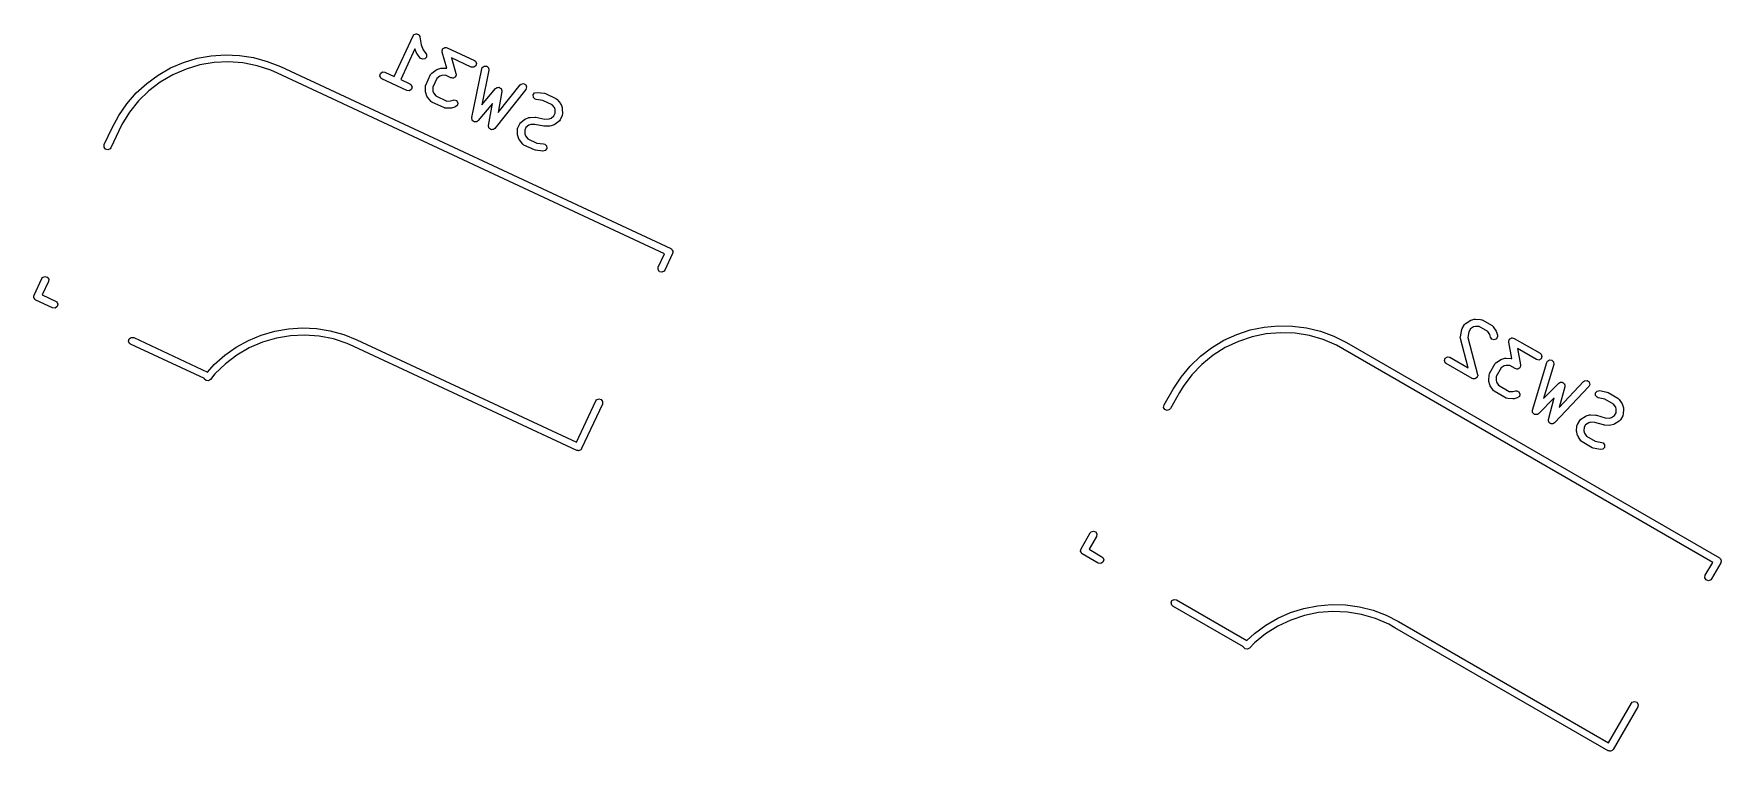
# Model space of a CAD drawing. Extents: x 46 to 264, y -122 to -26.
# Drawn here: x 95.46 to 130.28, y -120.06 to -105.25 of the extents above; entities that cross this region are included whole.
import ezdxf

# ---------------------------------------------------------------- set-up
doc = ezdxf.new("R2010")
doc.units = 0
doc.layers.add('BLACK', color=7, linetype='CONTINUOUS')

msp = doc.modelspace()

# ---------------------------------------------------------------- linework, layer by layer
at = {"layer": 'BLACK', "linetype": 'CONTINUOUS'}
for p, q in [((102.893, -106.13), (103.284, -105.291)), ((103.284, -105.291), (103.299, -105.27)), ((103.299, -105.27), (103.302, -105.268)), ((103.302, -105.268), (103.305, -105.265)), ((103.305, -105.265), (103.325, -105.258)), ((103.325, -105.258), (103.345, -105.248)), ((103.345, -105.248), (103.349, -105.25)), ((103.349, -105.25), (103.353, -105.248)), ((103.353, -105.248), (103.374, -105.256)), ((103.374, -105.256), (103.395, -105.262)), ((103.395, -105.262), (103.397, -105.265)), ((103.397, -105.265), (103.401, -105.267)), ((103.401, -105.267), (103.412, -105.286)), ((103.412, -105.286), (103.424, -105.304)), ((103.424, -105.304), (103.424, -105.308)), ((103.424, -105.308), (103.426, -105.312)), ((103.426, -105.312), (103.451, -105.474)), ((103.451, -105.474), (103.49, -105.582)), ((98.2784, -105.955), (98.5479, -105.84)), ((98.5479, -105.84), (98.8287, -105.755)), ((98.8287, -105.755), (99.1172, -105.702)), ((99.1776, -105.842), (98.8836, -105.892)), ((99.1172, -105.702), (99.4097, -105.682)), ((99.4755, -105.828), (99.1776, -105.842)), ((99.4097, -105.682), (99.7027, -105.695)), ((99.7729, -105.85), (99.4755, -105.828)), ((99.7027, -105.695), (99.9924, -105.741)), ((100.065, -105.908), (99.7729, -105.85)), ((99.9924, -105.741), (100.275, -105.818)), ((100.275, -105.818), (100.547, -105.927)), ((103.323, -105.562), (103.029, -106.193)), ((103.353, -105.645), (103.323, -105.562)), ((103.354, -105.646), (103.353, -105.645)), ((103.365, -105.666), (103.354, -105.646)), ((103.431, -105.749), (103.365, -105.666)), ((103.475, -105.776), (103.431, -105.749)), ((103.526, -105.769), (103.475, -105.776)), ((103.49, -105.582), (103.549, -105.656)), ((103.56, -105.73), (103.526, -105.769)), ((103.549, -105.656), (103.561, -105.679)), ((103.561, -105.679), (103.56, -105.73)), ((103.881, -105.6), (103.889, -105.581)), ((103.882, -105.608), (103.881, -105.6)), ((103.881, -105.611), (103.882, -105.608)), ((103.883, -105.615), (103.881, -105.611)), ((103.884, -105.626), (103.883, -105.615)), ((103.98, -105.958), (103.884, -105.626)), ((103.889, -105.581), (103.894, -105.562)), ((103.894, -105.562), (103.899, -105.558)), ((103.899, -105.558), (103.902, -105.553)), ((103.902, -105.553), (103.92, -105.544)), ((103.92, -105.544), (103.936, -105.532)), ((103.936, -105.532), (103.942, -105.533)), ((103.942, -105.533), (103.948, -105.53)), ((103.948, -105.53), (103.967, -105.535)), ((103.967, -105.535), (103.988, -105.537)), ((103.988, -105.537), (104.549, -105.799)), ((104.485, -105.935), (104.074, -105.743)), ((104.074, -105.743), (104.169, -106.07)), ((104.549, -105.799), (104.57, -105.814)), ((104.57, -105.814), (104.592, -105.86)), ((104.592, -105.86), (104.578, -105.91)), ((97.7865, -106.273), (98.0236, -106.1)), ((98.0236, -106.1), (98.2784, -105.955)), ((98.3242, -106.095), (98.0669, -106.246)), ((98.5977, -105.977), (98.3242, -106.095)), ((98.8836, -105.892), (98.5977, -105.977)), ((100.349, -106), (100.065, -105.908)), ((100.484, -106.063), (100.349, -106)), ((108.473, -109.788), (100.484, -106.063)), ((100.484, -106.063), (100.484, -106.063)), ((100.547, -105.927), (100.547, -105.927)), ((100.547, -105.927), (108.605, -109.684)), ((100.547, -105.927), (100.547, -105.927)), ((102.595, -106.115), (102.609, -106.066)), ((102.617, -106.162), (102.595, -106.115)), ((102.609, -106.066), (102.651, -106.036)), ((102.638, -106.177), (102.617, -106.162)), ((103.156, -106.418), (102.638, -106.177)), ((102.651, -106.036), (102.702, -106.041)), ((102.702, -106.041), (102.893, -106.13)), ((103.029, -106.193), (103.22, -106.282)), ((103.546, -106.307), (103.646, -106.091)), ((103.646, -106.091), (103.661, -106.07)), ((103.661, -106.07), (103.665, -106.068)), ((103.665, -106.068), (103.668, -106.064)), ((103.668, -106.064), (103.751, -105.998)), ((103.775, -106.171), (103.689, -106.354)), ((103.751, -105.998), (103.771, -105.987)), ((103.771, -105.987), (103.772, -105.986)), ((103.772, -105.986), (103.835, -105.963)), ((103.835, -106.123), (103.775, -106.171)), ((103.835, -105.963), (103.857, -105.959)), ((103.875, -106.108), (103.835, -106.123)), ((103.857, -105.959), (103.859, -105.959)), ((103.859, -105.959), (103.965, -105.956)), ((103.952, -106.106), (103.875, -106.108)), ((104.065, -106.159), (103.952, -106.106)), ((103.965, -105.956), (103.98, -105.958)), ((104.085, -106.161), (104.065, -106.159)), ((104.105, -106.166), (104.085, -106.161)), ((104.11, -106.163), (104.105, -106.166)), ((104.116, -106.164), (104.11, -106.163)), ((104.133, -106.152), (104.116, -106.164)), ((104.151, -106.143), (104.133, -106.152)), ((104.153, -106.138), (104.151, -106.143)), ((104.158, -106.134), (104.153, -106.138)), ((104.164, -106.115), (104.158, -106.134)), ((104.172, -106.096), (104.164, -106.115)), ((104.169, -106.07), (104.17, -106.081)), ((104.17, -106.081), (104.172, -106.085)), ((104.172, -106.085), (104.171, -106.088)), ((104.171, -106.088), (104.172, -106.096)), ((104.536, -105.939), (104.485, -105.935)), ((104.496, -106.979), (104.702, -105.972)), ((104.578, -105.91), (104.536, -105.939)), ((104.702, -105.972), (104.712, -105.948)), ((104.849, -106.002), (104.702, -106.718)), ((104.712, -105.948), (104.752, -105.916)), ((104.752, -105.916), (104.803, -105.918)), ((104.803, -105.918), (104.842, -105.952)), ((104.842, -105.952), (104.849, -106.002)), ((97.3777, -106.692), (97.5703, -106.471)), ((97.5703, -106.471), (97.7865, -106.273)), ((97.8297, -106.427), (97.616, -106.635)), ((98.0669, -106.246), (97.8297, -106.427)), ((103.207, -106.423), (103.156, -106.418)), ((103.249, -106.393), (103.207, -106.423)), ((103.22, -106.282), (103.241, -106.297)), ((103.241, -106.297), (103.263, -106.344)), ((103.263, -106.344), (103.249, -106.393)), ((103.539, -106.341), (103.543, -106.315)), ((103.542, -106.447), (103.539, -106.341)), ((103.542, -106.449), (103.542, -106.447)), ((103.546, -106.471), (103.542, -106.449)), ((103.543, -106.315), (103.545, -106.311)), ((103.545, -106.311), (103.546, -106.307)), ((103.569, -106.534), (103.546, -106.471)), ((103.57, -106.535), (103.569, -106.534)), ((103.581, -106.555), (103.57, -106.535)), ((103.647, -106.638), (103.581, -106.555)), ((103.689, -106.354), (103.691, -106.431)), ((103.691, -106.431), (103.706, -106.471)), ((103.706, -106.471), (103.754, -106.531)), ((103.754, -106.531), (103.98, -106.637)), ((104.702, -106.718), (104.986, -106.379)), ((105.611, -106.396), (104.973, -107.202)), ((104.986, -106.379), (105.006, -106.362)), ((105.006, -106.362), (105.013, -106.361)), ((105.013, -106.361), (105.018, -106.357)), ((105.018, -106.357), (105.037, -106.357)), ((105.037, -106.357), (105.056, -106.353)), ((105.04, -106.876), (105.494, -106.303)), ((105.117, -106.44), (105.04, -106.876)), ((105.056, -106.353), (105.062, -106.357)), ((105.062, -106.357), (105.069, -106.357)), ((105.069, -106.357), (105.084, -106.369)), ((105.084, -106.369), (105.101, -106.379)), ((105.101, -106.379), (105.103, -106.386)), ((105.103, -106.386), (105.108, -106.39)), ((105.108, -106.39), (105.112, -106.409)), ((105.112, -106.409), (105.118, -106.427)), ((105.118, -106.427), (105.116, -106.434)), ((105.116, -106.434), (105.117, -106.44)), ((105.494, -106.303), (105.513, -106.286)), ((105.513, -106.286), (105.564, -106.275)), ((105.564, -106.275), (105.609, -106.3)), ((105.609, -106.3), (105.628, -106.347)), ((105.628, -106.347), (105.611, -106.396)), ((105.763, -106.512), (105.793, -106.471)), ((105.766, -106.563), (105.763, -106.512)), ((105.801, -106.601), (105.766, -106.563)), ((105.793, -106.471), (105.843, -106.459)), ((105.843, -106.459), (105.993, -106.476)), ((105.993, -106.476), (106.014, -106.483)), ((106.014, -106.483), (106.016, -106.483)), ((106.016, -106.483), (106.232, -106.583)), ((97.211, -106.934), (97.3777, -106.692)), ((97.429, -106.867), (97.2713, -107.12)), ((97.616, -106.635), (97.429, -106.867)), ((103.651, -106.641), (103.647, -106.638)), ((103.653, -106.645), (103.651, -106.641)), ((103.674, -106.66), (103.653, -106.645)), ((103.933, -106.78), (103.674, -106.66)), ((103.938, -106.781), (103.933, -106.78)), ((103.941, -106.784), (103.938, -106.781)), ((103.967, -106.787), (103.941, -106.784)), ((104.073, -106.785), (103.967, -106.787)), ((103.98, -106.637), (104.057, -106.635)), ((104.057, -106.635), (104.109, -106.616)), ((104.075, -106.784), (104.073, -106.785)), ((104.097, -106.78), (104.075, -106.784)), ((104.16, -106.757), (104.097, -106.78)), ((104.109, -106.616), (104.134, -106.612)), ((104.134, -106.612), (104.183, -106.629)), ((104.199, -106.724), (104.16, -106.757)), ((104.183, -106.629), (104.208, -106.674)), ((104.208, -106.674), (104.199, -106.724)), ((104.92, -106.691), (104.626, -107.042)), ((104.84, -107.142), (104.92, -106.691)), ((105.826, -106.608), (105.801, -106.601)), ((105.964, -106.624), (105.826, -106.608)), ((106.152, -106.712), (105.964, -106.624)), ((106.2, -106.772), (106.152, -106.712)), ((106.191, -106.943), (106.217, -106.889)), ((106.215, -106.812), (106.2, -106.772)), ((106.217, -106.889), (106.215, -106.812)), ((106.232, -106.583), (106.253, -106.598)), ((106.253, -106.598), (106.255, -106.602)), ((106.255, -106.602), (106.259, -106.605)), ((106.259, -106.605), (106.325, -106.688)), ((106.325, -106.688), (106.336, -106.708)), ((106.336, -106.708), (106.337, -106.709)), ((106.337, -106.709), (106.36, -106.772)), ((106.36, -106.772), (106.364, -106.795)), ((106.367, -106.902), (106.363, -106.928)), ((106.364, -106.795), (106.364, -106.796)), ((106.364, -106.796), (106.367, -106.902)), ((96.9113, -107.537), (97.0723, -107.192)), ((97.2083, -107.255), (97.0473, -107.601)), ((97.0723, -107.192), (97.211, -106.934)), ((97.0723, -107.192), (97.0723, -107.192)), ((97.2713, -107.12), (97.2083, -107.255)), ((97.2083, -107.255), (97.2083, -107.255)), ((104.494, -106.994), (104.497, -106.987)), ((104.5, -107.012), (104.494, -106.994)), ((104.497, -106.987), (104.496, -106.979)), ((104.503, -107.03), (104.5, -107.012)), ((104.509, -107.035), (104.503, -107.03)), ((104.512, -107.043), (104.509, -107.035)), ((104.528, -107.052), (104.512, -107.043)), ((104.541, -107.064), (104.528, -107.052)), ((104.549, -107.064), (104.541, -107.064)), ((104.556, -107.068), (104.549, -107.064)), ((104.574, -107.065), (104.556, -107.068)), ((104.593, -107.065), (104.574, -107.065)), ((104.599, -107.061), (104.593, -107.065)), ((104.607, -107.059), (104.599, -107.061)), ((104.626, -107.042), (104.607, -107.059)), ((104.839, -107.157), (104.842, -107.15)), ((104.846, -107.174), (104.839, -107.157)), ((104.842, -107.15), (104.84, -107.142)), ((104.849, -107.193), (104.846, -107.174)), ((104.855, -107.198), (104.849, -107.193)), ((104.858, -107.205), (104.855, -107.198)), ((104.874, -107.214), (104.858, -107.205)), ((104.888, -107.226), (104.874, -107.214)), ((104.896, -107.226), (104.888, -107.226)), ((104.903, -107.229), (104.896, -107.226)), ((104.921, -107.226), (104.903, -107.229)), ((104.94, -107.226), (104.921, -107.226)), ((104.946, -107.221), (104.94, -107.226)), ((104.954, -107.219), (104.946, -107.221)), ((104.973, -107.202), (104.954, -107.219)), ((105.438, -107.226), (105.441, -107.2)), ((105.441, -107.333), (105.438, -107.226)), ((105.441, -107.2), (105.444, -107.197)), ((105.444, -107.197), (105.445, -107.192)), ((105.445, -107.192), (105.485, -107.106)), ((105.485, -107.106), (105.5, -107.085)), ((105.5, -107.085), (105.504, -107.083)), ((105.504, -107.083), (105.506, -107.079)), ((105.506, -107.079), (105.59, -107.013)), ((105.613, -107.186), (105.588, -107.24)), ((105.588, -107.24), (105.59, -107.316)), ((105.59, -107.013), (105.609, -107.002)), ((105.609, -107.002), (105.611, -107.001)), ((105.611, -107.001), (105.674, -106.978)), ((105.673, -107.138), (105.613, -107.186)), ((105.714, -107.123), (105.673, -107.138)), ((105.674, -106.978), (105.696, -106.974)), ((105.696, -106.974), (105.698, -106.974)), ((105.698, -106.974), (105.804, -106.971)), ((105.8, -107.121), (105.714, -107.123)), ((105.984, -107.157), (105.8, -107.121)), ((105.804, -106.971), (105.817, -106.973)), ((105.817, -106.973), (105.82, -106.972)), ((105.82, -106.972), (106.005, -107.008)), ((105.988, -107.156), (105.984, -107.157)), ((106.001, -107.158), (105.988, -107.156)), ((106.107, -107.155), (106.001, -107.158)), ((106.005, -107.008), (106.091, -107.005)), ((106.091, -107.005), (106.131, -106.991)), ((106.109, -107.154), (106.107, -107.155)), ((106.131, -107.151), (106.109, -107.154)), ((106.131, -106.991), (106.191, -106.943)), ((106.194, -107.128), (106.131, -107.151)), ((106.195, -107.126), (106.194, -107.128)), ((106.215, -107.116), (106.195, -107.126)), ((106.299, -107.05), (106.215, -107.116)), ((106.301, -107.046), (106.299, -107.05)), ((106.305, -107.044), (106.301, -107.046)), ((106.32, -107.023), (106.305, -107.044)), ((106.36, -106.936), (106.32, -107.023)), ((106.363, -106.928), (106.36, -106.932)), ((106.36, -106.932), (106.36, -106.936)), ((96.9068, -107.588), (96.9113, -107.537)), ((96.9363, -107.63), (96.9068, -107.588)), ((97.0473, -107.601), (97.0323, -107.622)), ((105.441, -107.334), (105.441, -107.333)), ((105.445, -107.356), (105.441, -107.334)), ((105.468, -107.419), (105.445, -107.356)), ((105.469, -107.421), (105.468, -107.419)), ((105.48, -107.44), (105.469, -107.421)), ((105.546, -107.524), (105.48, -107.44)), ((105.55, -107.526), (105.546, -107.524)), ((105.552, -107.53), (105.55, -107.526)), ((105.573, -107.545), (105.552, -107.53)), ((105.789, -107.646), (105.573, -107.545)), ((105.59, -107.316), (105.605, -107.357)), ((105.605, -107.357), (105.652, -107.417)), ((105.652, -107.417), (105.841, -107.505)), ((105.841, -107.505), (105.979, -107.521)), ((105.979, -107.521), (106.004, -107.528)), ((106.004, -107.528), (106.039, -107.565)), ((106.039, -107.565), (106.042, -107.616)), ((96.9858, -107.644), (96.9363, -107.63)), ((97.0323, -107.622), (96.9858, -107.644)), ((105.79, -107.646), (105.789, -107.646)), ((105.812, -107.652), (105.79, -107.646)), ((105.962, -107.67), (105.812, -107.652)), ((106.011, -107.658), (105.962, -107.67)), ((106.042, -107.616), (106.011, -107.658)), ((108.605, -109.684), (108.613, -109.69)), ((108.613, -109.69), (108.616, -109.691)), ((108.616, -109.691), (108.618, -109.693)), ((108.618, -109.693), (108.626, -109.699)), ((108.626, -109.699), (108.634, -109.717)), ((108.344, -110.066), (108.473, -109.788)), ((108.641, -109.784), (108.48, -110.129)), ((108.634, -109.717), (108.645, -109.733)), ((108.643, -109.764), (108.641, -109.784)), ((108.648, -109.746), (108.643, -109.764)), ((108.645, -109.733), (108.645, -109.739)), ((108.645, -109.739), (108.648, -109.746)), ((95.4622, -110.645), (95.6232, -110.3)), ((95.6232, -110.3), (95.6381, -110.278)), ((95.7591, -110.363), (95.6298, -110.64)), ((95.6381, -110.278), (95.6846, -110.257)), ((95.6846, -110.257), (95.7342, -110.27)), ((95.7342, -110.27), (95.7636, -110.312)), ((95.7636, -110.312), (95.7591, -110.363)), ((108.339, -110.117), (108.344, -110.066)), ((108.369, -110.159), (108.339, -110.117)), ((108.418, -110.172), (108.369, -110.159)), ((108.465, -110.15), (108.418, -110.172)), ((108.48, -110.129), (108.465, -110.15)), ((95.4554, -110.683), (95.4605, -110.664)), ((95.4583, -110.689), (95.4554, -110.683)), ((95.4577, -110.696), (95.4583, -110.689)), ((95.4689, -110.712), (95.4577, -110.696)), ((95.4605, -110.664), (95.4622, -110.645)), ((95.4771, -110.73), (95.4689, -110.712)), ((95.4852, -110.735), (95.4771, -110.73)), ((95.4871, -110.738), (95.4852, -110.735)), ((95.4903, -110.739), (95.4871, -110.738)), ((95.4984, -110.745), (95.4903, -110.739)), ((95.8437, -110.906), (95.4984, -110.745)), ((95.6298, -110.64), (95.9071, -110.77)), ((95.8948, -110.91), (95.8437, -110.906)), ((95.9369, -110.881), (95.8948, -110.91)), ((95.9071, -110.77), (95.9285, -110.785)), ((95.9285, -110.785), (95.9501, -110.831)), ((95.9501, -110.831), (95.9369, -110.881)), ((100.152, -111.468), (100.429, -111.388)), ((100.429, -111.388), (100.714, -111.338)), ((100.714, -111.338), (101.002, -111.321)), ((101.002, -111.321), (101.291, -111.335)), ((101.291, -111.335), (101.576, -111.381)), ((101.576, -111.381), (101.854, -111.458)), ((120.283, -111.454), (120.562, -111.362)), ((120.562, -111.362), (120.849, -111.302)), ((120.891, -111.443), (120.599, -111.503)), ((120.849, -111.302), (121.141, -111.275)), ((121.189, -111.419), (120.891, -111.443)), ((121.141, -111.275), (121.434, -111.281)), ((121.487, -111.431), (121.189, -111.419)), ((121.434, -111.281), (121.725, -111.319)), ((121.781, -111.479), (121.487, -111.431)), ((121.725, -111.319), (122.009, -111.389)), ((122.009, -111.389), (122.284, -111.491)), ((124.898, -111.503), (124.928, -111.356)), ((124.928, -111.356), (124.936, -111.335)), ((124.936, -111.335), (124.937, -111.333)), ((124.937, -111.333), (124.984, -111.251)), ((124.984, -111.251), (125.001, -111.231)), ((125.001, -111.231), (125.005, -111.23)), ((125.005, -111.23), (125.008, -111.226)), ((125.008, -111.226), (125.097, -111.167)), ((125.073, -111.398), (125.049, -111.516)), ((125.105, -111.341), (125.073, -111.398)), ((125.097, -111.167), (125.117, -111.158)), ((125.169, -111.299), (125.105, -111.341)), ((125.117, -111.158), (125.119, -111.157)), ((125.119, -111.157), (125.184, -111.14)), ((125.211, -111.288), (125.169, -111.299)), ((125.184, -111.14), (125.206, -111.138)), ((125.206, -111.138), (125.208, -111.138)), ((125.208, -111.138), (125.314, -111.144)), ((125.287, -111.293), (125.211, -111.288)), ((125.463, -111.394), (125.287, -111.293)), ((125.314, -111.144), (125.339, -111.15)), ((125.339, -111.15), (125.343, -111.153)), ((125.343, -111.153), (125.347, -111.154)), ((125.347, -111.154), (125.553, -111.273)), ((125.505, -111.458), (125.463, -111.394)), ((125.553, -111.273), (125.573, -111.29)), ((125.573, -111.29), (125.575, -111.294)), ((125.575, -111.294), (125.578, -111.297)), ((125.578, -111.297), (125.637, -111.385)), ((125.637, -111.385), (125.646, -111.406)), ((125.646, -111.406), (125.647, -111.407)), ((125.647, -111.407), (125.664, -111.472)), ((97.4121, -111.596), (97.4254, -111.546)), ((97.4338, -111.642), (97.4121, -111.596)), ((97.4254, -111.546), (97.4674, -111.517)), ((97.4552, -111.657), (97.4338, -111.642)), ((98.9784, -112.367), (97.4552, -111.657)), ((97.4674, -111.517), (97.5185, -111.521)), ((97.5185, -111.521), (99.0389, -112.23)), ((99.396, -111.884), (99.6321, -111.717)), ((99.6321, -111.717), (99.8852, -111.578)), ((99.9036, -111.731), (99.6467, -111.881)), ((99.8852, -111.578), (100.152, -111.468)), ((100.177, -111.614), (99.9036, -111.731)), ((100.462, -111.529), (100.177, -111.614)), ((100.755, -111.48), (100.462, -111.529)), ((101.053, -111.467), (100.755, -111.48)), ((101.349, -111.489), (101.053, -111.467)), ((101.641, -111.546), (101.349, -111.489)), ((101.924, -111.639), (101.641, -111.546)), ((101.854, -111.458), (102.122, -111.566)), ((102.059, -111.702), (101.924, -111.639)), ((106.663, -113.849), (102.059, -111.702)), ((102.059, -111.702), (102.059, -111.702)), ((102.122, -111.566), (102.122, -111.566)), ((102.122, -111.566), (106.658, -113.681)), ((102.122, -111.566), (102.122, -111.566)), ((119.533, -111.906), (119.765, -111.728)), ((119.765, -111.728), (120.017, -111.576)), ((120.047, -111.725), (119.795, -111.885)), ((120.017, -111.576), (120.283, -111.454)), ((120.316, -111.597), (120.047, -111.725)), ((120.599, -111.503), (120.316, -111.597)), ((122.067, -111.562), (121.781, -111.479)), ((122.342, -111.679), (122.067, -111.562)), ((122.284, -111.491), (122.546, -111.624)), ((122.471, -111.754), (122.342, -111.679)), ((130.105, -116.161), (122.471, -111.753)), ((122.471, -111.753), (122.471, -111.753)), ((122.471, -111.753), (122.471, -111.754)), ((122.546, -111.624), (122.546, -111.624)), ((122.546, -111.624), (130.245, -116.069)), ((124.897, -111.512), (124.899, -111.508)), ((124.899, -111.538), (124.897, -111.512)), ((124.899, -111.508), (124.898, -111.503)), ((125.061, -112.144), (124.899, -111.538)), ((125.049, -111.516), (125.253, -112.28)), ((125.519, -111.511), (125.505, -111.458)), ((125.549, -111.553), (125.519, -111.511)), ((125.598, -111.566), (125.549, -111.553)), ((125.645, -111.545), (125.598, -111.566)), ((125.667, -111.498), (125.645, -111.545)), ((125.664, -111.472), (125.667, -111.498)), ((125.894, -111.6), (125.895, -111.597)), ((125.896, -111.603), (125.894, -111.6)), ((125.895, -111.588), (125.905, -111.571)), ((125.895, -111.597), (125.895, -111.588)), ((125.896, -111.614), (125.896, -111.603)), ((125.963, -111.953), (125.896, -111.614)), ((125.905, -111.571), (125.912, -111.552)), ((125.912, -111.552), (125.917, -111.549)), ((125.917, -111.549), (125.92, -111.543)), ((125.92, -111.543), (125.939, -111.536)), ((125.939, -111.536), (125.956, -111.526)), ((125.956, -111.526), (125.962, -111.527)), ((125.962, -111.527), (125.968, -111.525)), ((125.968, -111.525), (125.987, -111.531)), ((125.987, -111.531), (126.007, -111.535)), ((126.007, -111.535), (126.543, -111.844)), ((126.468, -111.974), (126.075, -111.747)), ((126.075, -111.747), (126.141, -112.082)), ((99.0389, -112.23), (99.1796, -112.075)), ((99.1796, -112.075), (99.396, -111.884)), ((99.4096, -112.061), (99.1958, -112.268)), ((99.6467, -111.881), (99.4096, -112.061)), ((119.134, -112.335), (119.321, -112.11)), ((119.321, -112.11), (119.533, -111.906)), ((119.564, -112.073), (119.357, -112.288)), ((119.795, -111.885), (119.564, -112.073)), ((124.57, -111.99), (124.587, -111.941)), ((124.587, -112.038), (124.57, -111.99)), ((124.587, -111.941), (124.632, -111.916)), ((124.607, -112.055), (124.587, -112.038)), ((125.143, -112.364), (124.607, -112.055)), ((124.632, -111.916), (124.682, -111.925)), ((124.682, -111.925), (125.061, -112.144)), ((125.5, -112.263), (125.619, -112.057)), ((125.619, -112.057), (125.635, -112.037)), ((125.635, -112.037), (125.64, -112.036)), ((125.64, -112.036), (125.642, -112.032)), ((125.642, -112.032), (125.731, -111.973)), ((125.731, -111.973), (125.752, -111.964)), ((125.804, -112.105), (125.74, -112.147)), ((125.752, -111.964), (125.753, -111.963)), ((125.753, -111.963), (125.818, -111.946)), ((125.845, -112.094), (125.804, -112.105)), ((125.818, -111.946), (125.84, -111.944)), ((125.84, -111.944), (125.842, -111.944)), ((125.842, -111.944), (125.948, -111.95)), ((125.922, -112.099), (125.845, -112.094)), ((126.03, -112.161), (125.922, -112.099)), ((125.948, -111.95), (125.963, -111.953)), ((126.132, -112.126), (126.125, -112.145)), ((126.142, -112.108), (126.132, -112.126)), ((126.141, -112.082), (126.141, -112.093)), ((126.141, -112.093), (126.143, -112.096)), ((126.143, -112.096), (126.142, -112.099)), ((126.142, -112.099), (126.142, -112.108)), ((126.387, -113.016), (126.681, -112.031)), ((126.519, -111.983), (126.468, -111.974)), ((126.563, -111.957), (126.519, -111.983)), ((126.543, -111.844), (126.563, -111.861)), ((126.563, -111.861), (126.58, -111.909)), ((126.58, -111.909), (126.563, -111.957)), ((126.825, -112.074), (126.616, -112.774)), ((126.681, -112.031), (126.693, -112.007)), ((126.693, -112.007), (126.736, -111.979)), ((126.736, -111.979), (126.787, -111.985)), ((126.787, -111.985), (126.822, -112.022)), ((126.822, -112.022), (126.825, -112.074)), ((98.981, -112.377), (98.9784, -112.367)), ((99.017, -112.406), (98.981, -112.377)), ((99.0632, -112.409), (99.017, -112.406)), ((99.1021, -112.383), (99.0632, -112.409)), ((99.1958, -112.268), (99.1021, -112.383)), ((99.1021, -112.383), (99.1021, -112.383)), ((118.974, -112.581), (119.134, -112.335)), ((119.357, -112.288), (119.178, -112.527)), ((125.165, -112.368), (125.143, -112.364)), ((125.187, -112.374), (125.165, -112.368)), ((125.19, -112.372), (125.187, -112.374)), ((125.194, -112.373), (125.19, -112.372)), ((125.213, -112.362), (125.194, -112.373)), ((125.234, -112.352), (125.213, -112.362)), ((125.235, -112.349), (125.234, -112.352)), ((125.238, -112.347), (125.235, -112.349)), ((125.246, -112.326), (125.238, -112.347)), ((125.255, -112.306), (125.246, -112.326)), ((125.253, -112.28), (125.255, -112.296)), ((125.255, -112.296), (125.256, -112.299)), ((125.256, -112.299), (125.255, -112.301)), ((125.255, -112.301), (125.255, -112.306)), ((125.483, -112.403), (125.49, -112.296)), ((125.484, -112.404), (125.483, -112.403)), ((125.486, -112.427), (125.484, -112.404)), ((125.503, -112.492), (125.486, -112.427)), ((125.49, -112.296), (125.496, -112.271)), ((125.496, -112.271), (125.499, -112.268)), ((125.499, -112.268), (125.5, -112.263)), ((125.638, -112.323), (125.634, -112.399)), ((125.634, -112.399), (125.645, -112.441)), ((125.74, -112.147), (125.638, -112.323)), ((125.645, -112.441), (125.687, -112.505)), ((126.05, -112.165), (126.03, -112.161)), ((126.069, -112.171), (126.05, -112.165)), ((126.075, -112.169), (126.069, -112.171)), ((126.081, -112.17), (126.075, -112.169)), ((126.098, -112.16), (126.081, -112.17)), ((126.117, -112.153), (126.098, -112.16)), ((126.12, -112.148), (126.117, -112.153)), ((126.125, -112.145), (126.12, -112.148)), ((126.616, -112.774), (126.928, -112.461)), ((126.928, -112.461), (126.949, -112.446)), ((126.939, -112.96), (127.441, -112.429)), ((126.949, -112.446), (126.956, -112.445)), ((126.956, -112.445), (126.962, -112.441)), ((126.962, -112.441), (126.981, -112.443)), ((126.981, -112.443), (127.001, -112.441)), ((127.001, -112.441), (127.006, -112.445)), ((127.006, -112.445), (127.013, -112.446)), ((127.013, -112.446), (127.027, -112.46)), ((127.027, -112.46), (127.043, -112.471)), ((127.043, -112.471), (127.044, -112.477)), ((127.044, -112.477), (127.049, -112.482)), ((127.049, -112.482), (127.051, -112.502)), ((127.441, -112.429), (127.462, -112.414)), ((127.462, -112.414), (127.513, -112.408)), ((127.513, -112.408), (127.555, -112.436)), ((127.57, -112.485), (127.55, -112.532)), ((127.555, -112.436), (127.57, -112.485)), ((106.658, -113.681), (107.056, -112.828)), ((107.056, -112.828), (107.071, -112.807)), ((107.071, -112.807), (107.117, -112.785)), ((107.117, -112.785), (107.167, -112.798)), ((107.167, -112.798), (107.196, -112.84)), ((118.783, -112.911), (118.974, -112.581)), ((119.104, -112.656), (118.913, -112.986)), ((118.974, -112.581), (118.974, -112.581)), ((119.178, -112.527), (119.104, -112.656)), ((119.104, -112.656), (119.104, -112.656)), ((125.504, -112.493), (125.503, -112.492)), ((125.513, -112.513), (125.504, -112.493)), ((125.572, -112.602), (125.513, -112.513)), ((125.575, -112.605), (125.572, -112.602)), ((125.577, -112.609), (125.575, -112.605)), ((125.597, -112.626), (125.577, -112.609)), ((125.844, -112.769), (125.597, -112.626)), ((125.687, -112.505), (125.904, -112.63)), ((125.849, -112.77), (125.844, -112.769)), ((125.852, -112.773), (125.849, -112.77)), ((125.877, -112.779), (125.852, -112.773)), ((125.984, -112.785), (125.877, -112.779)), ((125.904, -112.63), (125.98, -112.635)), ((125.98, -112.635), (126.034, -112.62)), ((125.985, -112.785), (125.984, -112.785)), ((126.007, -112.783), (125.985, -112.785)), ((126.073, -112.765), (126.007, -112.783)), ((126.034, -112.62), (126.06, -112.618)), ((126.06, -112.618), (126.106, -112.64)), ((126.115, -112.736), (126.073, -112.765)), ((126.106, -112.64), (126.128, -112.686)), ((126.128, -112.686), (126.115, -112.736)), ((126.836, -112.766), (126.512, -113.09)), ((126.717, -113.208), (126.836, -112.766)), ((127.55, -112.532), (126.844, -113.279)), ((127.054, -112.533), (126.939, -112.96)), ((127.051, -112.502), (127.056, -112.52)), ((127.056, -112.52), (127.053, -112.527)), ((127.053, -112.527), (127.054, -112.533)), ((127.689, -112.712), (127.69, -112.661)), ((127.721, -112.752), (127.689, -112.712)), ((127.69, -112.661), (127.724, -112.623)), ((127.745, -112.762), (127.721, -112.752)), ((127.724, -112.623), (127.775, -112.615)), ((127.881, -112.79), (127.745, -112.762)), ((127.775, -112.615), (127.923, -112.645)), ((128.061, -112.894), (127.881, -112.79)), ((127.923, -112.645), (127.944, -112.654)), ((127.944, -112.654), (127.945, -112.654)), ((127.945, -112.654), (128.151, -112.773)), ((128.151, -112.773), (128.171, -112.79)), ((128.171, -112.79), (128.173, -112.794)), ((128.173, -112.794), (128.176, -112.797)), ((128.176, -112.797), (128.235, -112.885)), ((107.192, -112.892), (106.762, -113.812)), ((107.196, -112.84), (107.192, -112.892)), ((118.774, -112.961), (118.783, -112.911)), ((118.8, -113.006), (118.774, -112.961)), ((118.848, -113.023), (118.8, -113.006)), ((118.896, -113.006), (118.848, -113.023)), ((118.913, -112.986), (118.896, -113.006)), ((126.384, -113.031), (126.388, -113.024)), ((126.389, -113.049), (126.384, -113.031)), ((126.388, -113.024), (126.387, -113.016)), ((126.39, -113.067), (126.389, -113.049)), ((126.396, -113.073), (126.39, -113.067)), ((126.398, -113.08), (126.396, -113.073)), ((126.413, -113.091), (126.398, -113.08)), ((126.426, -113.104), (126.413, -113.091)), ((126.433, -113.105), (126.426, -113.104)), ((126.44, -113.11), (126.433, -113.105)), ((126.458, -113.108), (126.44, -113.11)), ((126.476, -113.11), (126.458, -113.108)), ((126.483, -113.106), (126.476, -113.11)), ((126.491, -113.105), (126.483, -113.106)), ((126.512, -113.09), (126.491, -113.105)), ((127.385, -113.203), (127.474, -113.145)), ((127.474, -113.145), (127.495, -113.136)), ((127.495, -113.136), (127.496, -113.135)), ((127.496, -113.135), (127.561, -113.117)), ((127.561, -113.117), (127.584, -113.115)), ((127.584, -113.115), (127.585, -113.115)), ((127.585, -113.115), (127.691, -113.121)), ((127.691, -113.121), (127.704, -113.124)), ((127.704, -113.124), (127.708, -113.124)), ((127.708, -113.124), (127.888, -113.176)), ((127.888, -113.176), (127.974, -113.181)), ((127.974, -113.181), (128.016, -113.17)), ((128.016, -113.17), (128.08, -113.128)), ((128.103, -112.958), (128.061, -112.894)), ((128.08, -113.128), (128.11, -113.076)), ((128.114, -112.999), (128.103, -112.958)), ((128.11, -113.076), (128.114, -112.999)), ((128.248, -113.136), (128.201, -113.218)), ((128.235, -112.885), (128.244, -112.906)), ((128.244, -112.906), (128.245, -112.907)), ((128.245, -112.907), (128.262, -112.972)), ((128.249, -113.131), (128.248, -113.136)), ((128.252, -113.128), (128.249, -113.131)), ((128.258, -113.103), (128.252, -113.128)), ((128.265, -112.996), (128.258, -113.103)), ((128.262, -112.972), (128.264, -112.995)), ((128.264, -112.995), (128.265, -112.996)), ((126.714, -113.223), (126.717, -113.216)), ((126.719, -113.241), (126.714, -113.223)), ((126.717, -113.216), (126.717, -113.208)), ((126.721, -113.259), (126.719, -113.241)), ((126.727, -113.265), (126.721, -113.259)), ((126.729, -113.272), (126.727, -113.265)), ((126.744, -113.283), (126.729, -113.272)), ((126.757, -113.296), (126.744, -113.283)), ((126.765, -113.296), (126.757, -113.296)), ((126.772, -113.301), (126.765, -113.296)), ((126.79, -113.299), (126.772, -113.301)), ((126.808, -113.3), (126.79, -113.299)), ((126.815, -113.296), (126.808, -113.3)), ((126.823, -113.295), (126.815, -113.296)), ((126.844, -113.279), (126.823, -113.295)), ((127.298, -113.45), (127.304, -113.344)), ((127.298, -113.452), (127.298, -113.45)), ((127.3, -113.474), (127.298, -113.452)), ((127.318, -113.539), (127.3, -113.474)), ((127.304, -113.344), (127.31, -113.319)), ((127.31, -113.319), (127.313, -113.315)), ((127.313, -113.315), (127.314, -113.311)), ((127.314, -113.311), (127.362, -113.228)), ((127.362, -113.228), (127.379, -113.208)), ((127.379, -113.208), (127.383, -113.207)), ((127.383, -113.207), (127.385, -113.203)), ((127.453, -113.371), (127.448, -113.447)), ((127.448, -113.447), (127.459, -113.489)), ((127.483, -113.319), (127.453, -113.371)), ((127.459, -113.489), (127.502, -113.553)), ((127.547, -113.277), (127.483, -113.319)), ((127.588, -113.265), (127.547, -113.277)), ((127.674, -113.271), (127.588, -113.265)), ((127.855, -113.322), (127.674, -113.271)), ((127.859, -113.322), (127.855, -113.322)), ((127.871, -113.325), (127.859, -113.322)), ((127.978, -113.331), (127.871, -113.325)), ((127.979, -113.331), (127.978, -113.331)), ((128.001, -113.329), (127.979, -113.331)), ((128.066, -113.312), (128.001, -113.329)), ((128.068, -113.311), (128.066, -113.312)), ((128.088, -113.302), (128.068, -113.311)), ((128.177, -113.243), (128.088, -113.302)), ((128.18, -113.239), (128.177, -113.243)), ((128.184, -113.238), (128.18, -113.239)), ((128.201, -113.218), (128.184, -113.238)), ((106.682, -113.85), (106.663, -113.849)), ((106.701, -113.855), (106.682, -113.85)), ((106.707, -113.853), (106.701, -113.855)), ((106.714, -113.853), (106.707, -113.853)), ((106.73, -113.842), (106.714, -113.853)), ((106.747, -113.834), (106.73, -113.842)), ((106.753, -113.826), (106.747, -113.834)), ((106.756, -113.824), (106.753, -113.826)), ((106.757, -113.82), (106.756, -113.824)), ((106.762, -113.812), (106.757, -113.82)), ((127.319, -113.541), (127.318, -113.539)), ((127.328, -113.561), (127.319, -113.541)), ((127.386, -113.65), (127.328, -113.561)), ((127.39, -113.653), (127.386, -113.65)), ((127.391, -113.657), (127.39, -113.653)), ((127.411, -113.674), (127.391, -113.657)), ((127.618, -113.793), (127.411, -113.674)), ((127.502, -113.553), (127.682, -113.657)), ((127.619, -113.793), (127.618, -113.793)), ((127.64, -113.801), (127.619, -113.793)), ((127.788, -113.831), (127.64, -113.801)), ((127.682, -113.657), (127.818, -113.684)), ((127.838, -113.824), (127.788, -113.831)), ((127.818, -113.684), (127.842, -113.694)), ((127.872, -113.785), (127.838, -113.824)), ((127.842, -113.694), (127.874, -113.734)), ((127.874, -113.734), (127.872, -113.785)), ((117.069, -115.88), (117.259, -115.55)), ((117.259, -115.55), (117.276, -115.53)), ((117.276, -115.53), (117.324, -115.513)), ((117.324, -115.513), (117.372, -115.53)), ((117.372, -115.53), (117.398, -115.575)), ((117.398, -115.575), (117.389, -115.625)), ((117.059, -115.918), (117.065, -115.899)), ((117.061, -115.924), (117.059, -115.918)), ((117.06, -115.931), (117.061, -115.924)), ((117.07, -115.948), (117.06, -115.931)), ((117.065, -115.899), (117.069, -115.88)), ((117.076, -115.966), (117.07, -115.948)), ((117.084, -115.972), (117.076, -115.966)), ((117.086, -115.975), (117.084, -115.972)), ((117.389, -115.625), (117.236, -115.89)), ((117.236, -115.89), (117.501, -116.043)), ((117.089, -115.976), (117.086, -115.975)), ((117.096, -115.983), (117.089, -115.976)), ((117.426, -116.173), (117.096, -115.983)), ((117.477, -116.182), (117.426, -116.173)), ((117.521, -116.157), (117.477, -116.182)), ((117.501, -116.043), (117.521, -116.06)), ((117.521, -116.06), (117.539, -116.108)), ((117.539, -116.108), (117.521, -116.157)), ((129.952, -116.426), (130.105, -116.161)), ((130.272, -116.171), (130.082, -116.501)), ((130.245, -116.069), (130.252, -116.075)), ((130.252, -116.075), (130.256, -116.076)), ((130.256, -116.076), (130.257, -116.079)), ((130.257, -116.079), (130.265, -116.085)), ((130.265, -116.085), (130.272, -116.104)), ((130.272, -116.104), (130.281, -116.121)), ((130.276, -116.152), (130.272, -116.171)), ((130.282, -116.134), (130.276, -116.152)), ((130.281, -116.121), (130.28, -116.127)), ((130.28, -116.127), (130.282, -116.134)), ((129.943, -116.477), (129.952, -116.426)), ((129.969, -116.521), (129.943, -116.477)), ((130.017, -116.538), (129.969, -116.521)), ((130.065, -116.521), (130.017, -116.538)), ((130.082, -116.501), (130.065, -116.521)), ((118.928, -116.997), (118.946, -116.949)), ((118.946, -117.046), (118.928, -116.997)), ((118.946, -116.949), (118.99, -116.923)), ((118.99, -116.923), (119.041, -116.932)), ((119.041, -116.932), (120.494, -117.771)), ((118.966, -117.062), (118.946, -117.046)), ((120.422, -117.903), (118.966, -117.062)), ((120.88, -117.457), (121.129, -117.312)), ((121.129, -117.312), (121.394, -117.196)), ((121.399, -117.35), (121.13, -117.477)), ((121.394, -117.196), (121.669, -117.109)), ((121.681, -117.256), (121.399, -117.35)), ((121.669, -117.109), (121.952, -117.053)), ((121.973, -117.197), (121.681, -117.256)), ((121.952, -117.053), (122.24, -117.029)), ((122.269, -117.174), (121.973, -117.197)), ((122.24, -117.029), (122.529, -117.036)), ((122.566, -117.186), (122.269, -117.174)), ((122.529, -117.036), (122.815, -117.076)), ((122.86, -117.234), (122.566, -117.186)), ((122.815, -117.076), (123.095, -117.147)), ((123.146, -117.317), (122.86, -117.234)), ((123.095, -117.147), (123.365, -117.248)), ((123.419, -117.434), (123.146, -117.317)), ((123.365, -117.248), (123.623, -117.378)), ((120.494, -117.771), (120.647, -117.629)), ((120.647, -117.629), (120.88, -117.457)), ((120.878, -117.635), (120.647, -117.822)), ((121.13, -117.477), (120.878, -117.635)), ((123.548, -117.508), (123.419, -117.434)), ((127.947, -120.048), (123.548, -117.508)), ((123.548, -117.508), (123.548, -117.508)), ((123.623, -117.378), (123.623, -117.378)), ((123.623, -117.378), (127.957, -119.881)), ((120.423, -117.912), (120.422, -117.903)), ((120.457, -117.945), (120.423, -117.912)), ((120.502, -117.951), (120.457, -117.945)), ((120.543, -117.929), (120.502, -117.951)), ((120.647, -117.822), (120.543, -117.929)), ((127.957, -119.881), (128.428, -119.066)), ((128.428, -119.066), (128.445, -119.046)), ((128.445, -119.046), (128.493, -119.028)), ((128.493, -119.028), (128.541, -119.046)), ((128.541, -119.046), (128.567, -119.09)), ((128.567, -119.09), (128.558, -119.141)), ((128.558, -119.141), (128.05, -120.021)), ((127.967, -120.051), (127.947, -120.048)), ((127.985, -120.058), (127.967, -120.051)), ((127.991, -120.056), (127.985, -120.058)), ((127.998, -120.057), (127.991, -120.056)), ((128.015, -120.047), (127.998, -120.057)), ((128.033, -120.04), (128.015, -120.047)), ((128.039, -120.033), (128.033, -120.04)), ((128.042, -120.031), (128.039, -120.033)), ((128.043, -120.028), (128.042, -120.031)), ((128.05, -120.021), (128.043, -120.028))]:
    msp.add_line(p, q, dxfattribs=at)

doc.saveas('drawing.dxf')
